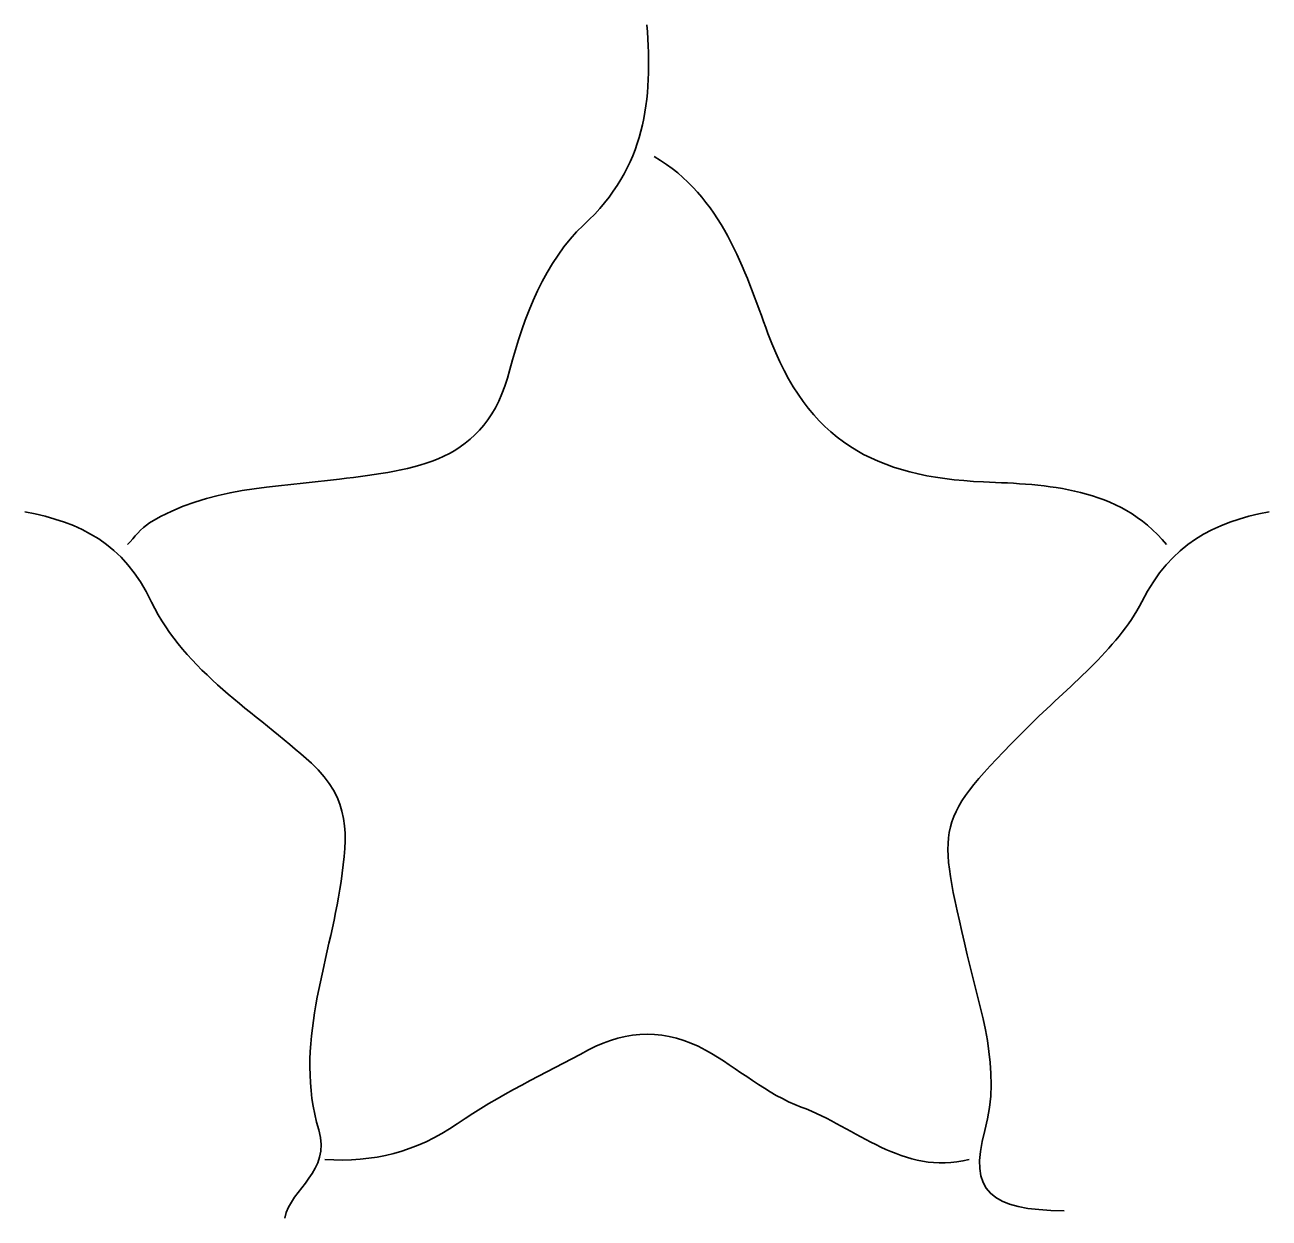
# Model space of a CAD drawing. Header units: inches. Extents: x 5 to 205, y -289 to -24.
# Drawn here: x 101.08 to 107.66, y -61.32 to -55 of the extents above; entities that cross this region are included whole.
import ezdxf

# ---------------------------------------------------------------- set-up
doc = ezdxf.new("R2010")
doc.units = ezdxf.units.IN
doc.header["$MEASUREMENT"] = 0
doc.layers.add('Capa 1', color=7, linetype='Continuous')

# ---------------------------------------------------------------- blocks, each defined once
blk = doc.blocks.new('block 31')
at = {"layer": 'Capa 1', "color": 7, "lineweight": 35, "true_color": 0xffffff}
for points, knots in [([(104.3716, -55.0022), (104.4006, -55.3993), (104.3698, -55.7517), (104.0355, -56.0619), (103.8374, -56.2459), (103.7154, -56.5525), (103.6461, -56.8259), (103.5189, -57.328), (103.1393, -57.3556), (102.7446, -57.4064), (102.402, -57.4504), (102.0463, -57.447), (101.7379, -57.6384), (101.6925, -57.6665), (101.6595, -57.7144), (101.6207, -57.7531)], [0, 0, 0, 0, 1, 1, 1, 2, 2, 2, 3, 3, 3, 4, 4, 4, 5, 5, 5, 5]), ([(104.4103, -55.6996), (104.769, -55.9082), (104.8885, -56.3006), (105.0121, -56.6362), (105.2216, -57.2053), (105.5791, -57.3961), (106.1531, -57.421), (106.4838, -57.4353), (106.8687, -57.4449), (107.1225, -57.7531)], [0, 0, 0, 0, 1, 1, 1, 2, 2, 2, 3, 3, 3, 3]), ([(101.0783, -57.5788), (101.3743, -57.6362), (101.6009, -57.7467), (101.7492, -58.0572), (101.924, -58.4234), (102.2985, -58.6396), (102.5947, -58.9096), (102.8037, -59.1002), (102.7877, -59.2912), (102.752, -59.5365), (102.6884, -59.9718), (102.5003, -60.4042), (102.6338, -60.851), (102.7008, -61.075), (102.4882, -61.1538), (102.4537, -61.3176)], [0, 0, 0, 0, 1, 1, 1, 2, 2, 2, 3, 3, 3, 4, 4, 4, 5, 5, 5, 5]), ([(107.6649, -57.5788), (107.3689, -57.6362), (107.146, -57.75), (106.9907, -58.0552), (106.8595, -58.3131), (106.5974, -58.5066), (106.3854, -58.7209), (105.8862, -59.2256), (105.904, -59.2192), (106.0671, -59.925), (106.136, -60.2231), (106.2505, -60.5248), (106.16, -60.8544), (106.0717, -61.1758), (106.1875, -61.2756), (106.5801, -61.2789)], [0, 0, 0, 0, 1, 1, 1, 2, 2, 2, 3, 3, 3, 4, 4, 4, 5, 5, 5, 5]), ([(106.0764, -61.0077), (105.7251, -61.0955), (105.4783, -60.8361), (105.1878, -60.7296), (105.0064, -60.6631), (104.8529, -60.5235), (104.6807, -60.4281), (104.4779, -60.3159), (104.2665, -60.318), (104.0621, -60.4274), (103.8277, -60.5528), (103.5855, -60.6684), (103.3674, -60.8185), (103.15, -60.9682), (102.9216, -61.0234), (102.6668, -61.0077)], [0, 0, 0, 0, 1, 1, 1, 2, 2, 2, 3, 3, 3, 4, 4, 4, 5, 5, 5, 5])]:
    blk.add_open_spline(points, degree=3, knots=knots, dxfattribs=at)

msp = doc.modelspace()

# ---------------------------------------------------------------- block references
at = {"layer": 'Capa 1'}
msp.add_blockref('block 31', (0, 0), dxfattribs=at)

doc.saveas('drawing.dxf')
